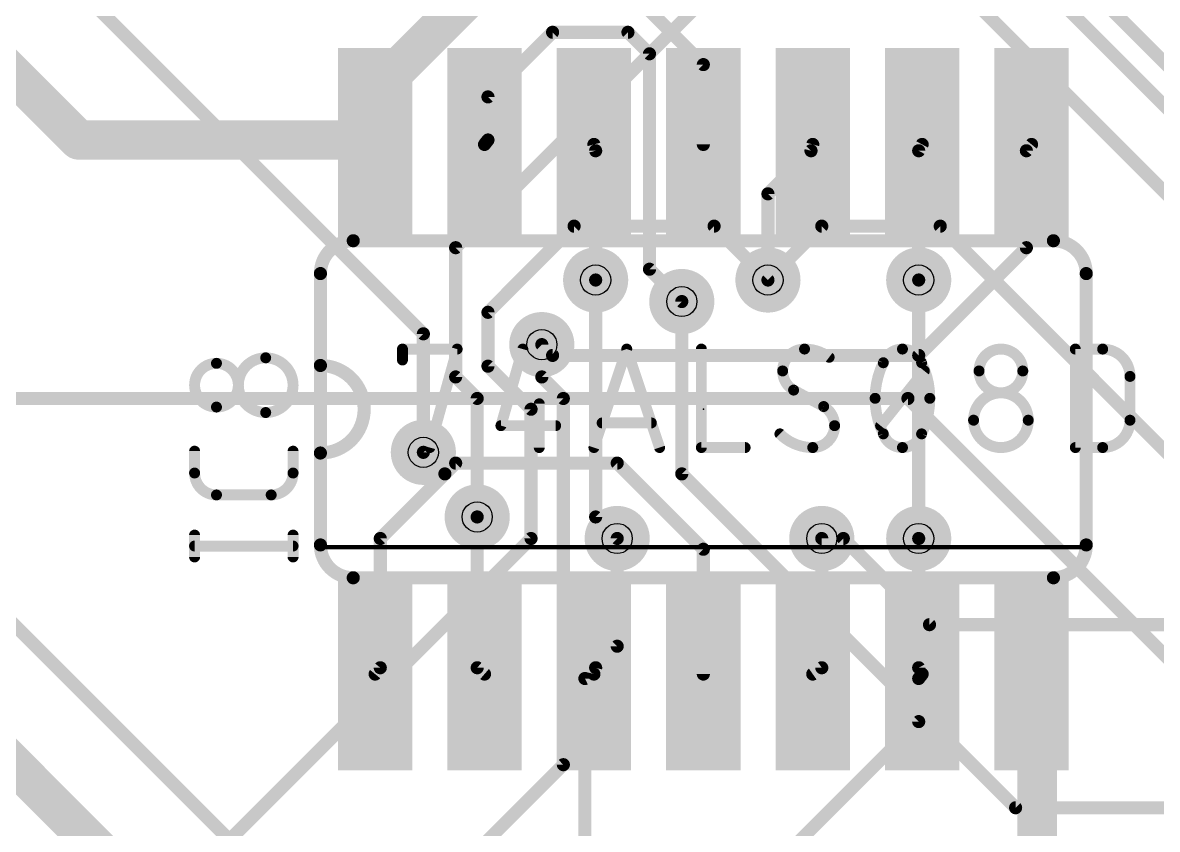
# Model space of a CAD drawing. Extents: x 0 to 200, y 0 to 49.
# Drawn here: x 158.1 to 171.27, y 28.12 to 37.49 of the extents above; entities that cross this region are included whole.
import ezdxf

# ---------------------------------------------------------------- set-up
doc = ezdxf.new("R2010")
doc.units = 0
for name, color, linetype in [('1', 12, 'CONTINUOUS'), ('16', 132, 'CONTINUOUS'), ('18', 110, 'CONTINUOUS'), ('21', 253, 'CONTINUOUS'), ('23', 53, 'CONTINUOUS'), ('25', 253, 'CONTINUOUS'), ('27', 253, 'CONTINUOUS'), ('29', 253, 'CONTINUOUS'), ('31', 253, 'CONTINUOUS'), ('44', 253, 'CONTINUOUS'), ('51', 253, 'CONTINUOUS')]:
    doc.layers.add(name, color=color, linetype=linetype)

# ---------------------------------------------------------------- blocks, each defined once
blk = doc.blocks.new('RECT')
blk.add_solid([(-0.5, -0.5), (0.5, -0.5), (-0.5, 0.5), (0.5, 0.5)])
blk = doc.blocks.new('ROUNDV')
at = {"const_width": 0.5}
blk.add_lwpolyline([(0, -0.25, 1), (0, 0.25, 1), (0, -0.25)], format="xyb", dxfattribs=at)

msp = doc.modelspace()

# ---------------------------------------------------------------- linework, layer by layer
at = {"layer": '1'}
for points, const_width in [([(162.875, 40.125), (166, 37)], 0.1524), ([(163.75, 38.25), (162.25, 36.75)], 0.4572), ([(157.375, 37.5), (158.75, 36.125)], 0.4572), ([(164.25, 37.375), (163.5, 36.625)], 0.1524), ([(165.125, 37.375), (164.25, 37.375)], 0.1524), ([(165.375, 37.125), (165.125, 37.375)], 0.1524), ([(165.375, 34.625), (165.375, 37.125)], 0.1524), ([(166, 37), (166, 36.0734)], 0.1524), ([(162.25, 36.75), (162.25, 36.25)], 0.4572), ([(163.5, 36.625), (163.5, 36.125)], 0.1524), ([(158.75, 36.125), (162.125, 36.125)], 0.4572), ([(162.125, 36.125), (162.19, 36.0734)], 0.4572), ([(162.25, 36.25), (162.19, 36.0734)], 0.4572), ([(163.5, 36.125), (163.46, 36.0734)], 0.1524), ([(164.75, 36), (164.73, 36.0734)], 0.1524), ([(167.25, 36), (167.27, 36.0734)], 0.1524), ([(168.5, 36), (168.54, 36.0734)], 0.1524), ([(169.75, 36), (169.81, 36.0734)], 0.1524), ([(164.75, 34.5), (164.75, 36)], 0.1524), ([(167.25, 36), (166.75, 35.5)], 0.1524), ([(168.5, 34.5), (168.5, 36)], 0.1524), ([(169.75, 34.875), (169.75, 36)], 0.1524), ([(166.75, 35.5), (166.75, 34.5)], 0.1524), ([(168.5, 33.625), (169.75, 34.875)], 0.1524), ([(165.75, 34.25), (165.375, 34.625)], 0.1524), ([(164.125, 33.75), (164.25, 33.625)], 0.1524), ([(164.25, 33.625), (168.5, 33.625)], 0.1524), ([(138.875, 33.125), (168.375, 33.125)], 0.1524), ([(168.375, 33.125), (179.75, 21.75)], 0.1524), ([(162.75, 32.5), (163, 32.25)], 0.1524), ([(156.125, 32.375), (161.625, 26.875)], 0.1524), ([(163.125, 32.375), (163, 32.25)], 0.1524), ([(165, 32.375), (163.125, 32.375)], 0.1524), ([(166, 31.375), (165, 32.375)], 0.1524), ([(163, 32.25), (162.25, 31.5)], 0.1524), ([(163.375, 31.75), (163.375, 30)], 0.1524), ([(162.25, 31.5), (162.25, 30)], 0.1524), ([(165, 30.25), (165, 31.5)], 0.1524), ([(167.375, 31.5), (167.375, 30)], 0.1524), ([(168.5, 30), (168.5, 31.5)], 0.1524), ([(166, 29.9266), (166, 31.375)], 0.1524), ([(164.75, 30), (165, 30.25)], 0.1524), ([(162.25, 24.625), (157, 29.875)], 0.4572), ([(162.25, 30), (162.19, 29.9266)], 0.1524), ([(163.375, 30), (163.46, 29.9266)], 0.1524), ([(164.75, 30), (164.73, 29.9266)], 0.1524), ([(167.375, 30), (167.27, 29.9266)], 0.1524), ([(168.5, 30), (168.54, 29.9266)], 0.1524), ([(169.875, 29.875), (169.81, 29.9266)], 0.4572), ([(169.875, 24.625), (169.875, 29.875)], 0.4572), ([(164.625, 29.875), (164.73, 29.9266)], 0.1524), ([(164.625, 29.875), (164.625, 27.375)], 0.1524), ([(168.5, 29.875), (168.54, 29.9266)], 0.1524), ([(168.5, 29.875), (168.5, 29.375)], 0.1524), ([(168.5, 29.375), (163.625, 24.5)], 0.1524)]:
    msp.add_lwpolyline(points, dxfattribs=dict(at, const_width=const_width))
for points, const_width in [([(164.25, 37.4131, 1), (164.25, 37.3369)], 0.0762), ([(164.2769, 37.3481, 1), (164.2231, 37.4019)], 0.0762), ([(165.1519, 37.4019, 1), (165.0981, 37.3481)], 0.0762), ([(165.125, 37.3369, 1), (165.125, 37.4131)], 0.0762), ([(165.4131, 37.125, 1), (165.3369, 37.125)], 0.0762), ([(165.3481, 37.0981, 1), (165.4019, 37.1519)], 0.0762), ([(166.0381, 37, 1), (165.9619, 37)], 0.0762), ([(165.9731, 36.9731, 1), (166.0269, 37.0269)], 0.0762), ([(162.3643, 36.75, 1), (162.1357, 36.75)], 0.2286), ([(162.1692, 36.8308, 1), (162.3308, 36.6692)], 0.2286), ([(163.5381, 36.625, 1), (163.4619, 36.625)], 0.0762), ([(163.4731, 36.6519, 1), (163.5269, 36.5981)], 0.0762), ([(158.75, 36.2393, 1), (158.75, 36.0107)], 0.2286), ([(162.1961, 36.2145, 1), (162.0539, 36.0355)], 0.2286), ([(162.125, 36.0107, 1), (162.125, 36.2393)], 0.2286), ([(162.1357, 36.25, 1), (162.3643, 36.25)], 0.2286), ([(162.3582, 36.2132, 1), (162.1418, 36.2868)], 0.2286), ([(158.6692, 36.0442, 1), (158.8308, 36.2058)], 0.2286), ([(162.0818, 36.1102, 1), (162.2982, 36.0366)], 0.2286), ([(162.1189, 35.9839, 1), (162.2611, 36.1629)], 0.2286), ([(163.4299, 36.0967, 1), (163.4901, 36.0501)], 0.0762), ([(163.4619, 36.125, 1), (163.5381, 36.125)], 0.0762), ([(163.5301, 36.1017, 1), (163.4699, 36.1483)], 0.0762), ([(164.7668, 36.0834, 1), (164.6932, 36.0634)], 0.0762), ([(165.9619, 36.0734, 1), (166.0381, 36.0734)], 0.0762), ([(167.3068, 36.0634, 1), (167.2332, 36.0834)], 0.0762), ([(168.5735, 36.0552, 1), (168.5065, 36.0916)], 0.0762), ([(169.8395, 36.0493, 1), (169.7805, 36.0975)], 0.0762), ([(164.7881, 36, 1), (164.7119, 36)], 0.0762), ([(164.7132, 35.99, 1), (164.7868, 36.01)], 0.0762), ([(167.2132, 36.01, 1), (167.2868, 35.99)], 0.0762), ([(167.2769, 35.9731, 1), (167.2231, 36.0269)], 0.0762), ([(168.5381, 36, 1), (168.4619, 36)], 0.0762), ([(168.4665, 36.0182, 1), (168.5335, 35.9818)], 0.0762), ([(169.7881, 36, 1), (169.7119, 36)], 0.0762), ([(169.7205, 36.0241, 1), (169.7795, 35.9759)], 0.0762), ([(166.7881, 35.5, 1), (166.7119, 35.5)], 0.0762), ([(166.7231, 35.5269, 1), (166.7769, 35.4731)], 0.0762), ([(169.7119, 34.875, 1), (169.7881, 34.875)], 0.0762), ([(169.7769, 34.8481, 1), (169.7231, 34.9019)], 0.0762), ([(165.3369, 34.625, 1), (165.4131, 34.625)], 0.0762), ([(165.4019, 34.6519, 1), (165.3481, 34.5981)], 0.0762), ([(164.7119, 34.5, 1), (164.7881, 34.5)], 0.0762), ([(166.7119, 34.5, 1), (166.7881, 34.5)], 0.0762), ([(168.4619, 34.5, 1), (168.5381, 34.5)], 0.0762), ([(165.7231, 34.2231, 1), (165.7769, 34.2769)], 0.0762), ([(164.1519, 33.7769, 1), (164.0981, 33.7231)], 0.0762), ([(164.25, 33.6631, 1), (164.25, 33.5869)], 0.0762), ([(164.2231, 33.5981, 1), (164.2769, 33.6519)], 0.0762), ([(168.4731, 33.6519, 1), (168.5269, 33.5981)], 0.0762), ([(168.5, 33.5869, 1), (168.5, 33.6631)], 0.0762), ([(168.4019, 33.1519, 1), (168.3481, 33.0981)], 0.0762), ([(168.375, 33.0869, 1), (168.375, 33.1631)], 0.0762), ([(162.7769, 32.5269, 1), (162.7231, 32.4731)], 0.0762), ([(163.125, 32.4131, 1), (163.125, 32.3369)], 0.0762), ([(163.1519, 32.3481, 1), (163.0981, 32.4019)], 0.0762), ([(165.0269, 32.4019, 1), (164.9731, 32.3481)], 0.0762), ([(165, 32.3369, 1), (165, 32.4131)], 0.0762), ([(162.9731, 32.2769, 1), (163.0269, 32.2231)], 0.0762), ([(163.0269, 32.2231, 1), (162.9731, 32.2769)], 0.0762), ([(162.9731, 32.2231, 1), (163.0269, 32.2769)], 0.0762), ([(163.4131, 31.75, 1), (163.3369, 31.75)], 0.0762), ([(162.2881, 31.5, 1), (162.2119, 31.5)], 0.0762), ([(162.2231, 31.5269, 1), (162.2769, 31.4731)], 0.0762), ([(165.0381, 31.5, 1), (164.9619, 31.5)], 0.0762), ([(167.4131, 31.5, 1), (167.3369, 31.5)], 0.0762), ([(168.5381, 31.5, 1), (168.4619, 31.5)], 0.0762), ([(166.0381, 31.375, 1), (165.9619, 31.375)], 0.0762), ([(165.9731, 31.3481, 1), (166.0269, 31.4019)], 0.0762), ([(165.0269, 30.2231, 1), (164.9731, 30.2769)], 0.0762), ([(164.9619, 30.25, 1), (165.0381, 30.25)], 0.0762), ([(162.2119, 30, 1), (162.2881, 30)], 0.0762), ([(162.2795, 29.9759, 1), (162.2205, 30.0241)], 0.0762), ([(163.3999, 30.0288, 1), (163.3501, 29.9712)], 0.0762), ([(163.3369, 30, 1), (163.4131, 30)], 0.0762), ([(164.7231, 30.0269, 1), (164.7769, 29.9731)], 0.0762), ([(164.7868, 29.99, 1), (164.7132, 30.01)], 0.0762), ([(167.3369, 30, 1), (167.4131, 30)], 0.0762), ([(167.3968, 29.9688, 1), (167.3532, 30.0312)], 0.0762), ([(168.5335, 30.0182, 1), (168.4665, 29.9818)], 0.0762), ([(168.4619, 30, 1), (168.5381, 30)], 0.0762), ([(169.8811, 30.0161, 1), (169.7389, 29.8371)], 0.2286), ([(169.9893, 29.875, 1), (169.7607, 29.875)], 0.2286), ([(169.8039, 29.7855, 1), (169.9461, 29.9645)], 0.2286), ([(162.1605, 29.9507, 1), (162.2195, 29.9025)], 0.0762), ([(163.4351, 29.8978, 1), (163.4849, 29.9554)], 0.0762), ([(164.6631, 29.875, 1), (164.5869, 29.875)], 0.0762), ([(164.6082, 29.9092, 1), (164.6418, 29.8408)], 0.0762), ([(164.6932, 29.9366, 1), (164.7668, 29.9166)], 0.0762), ([(164.7468, 29.8924, 1), (164.7132, 29.9608)], 0.0762), ([(165.9619, 29.9266, 1), (166.0381, 29.9266)], 0.0762), ([(167.2482, 29.9578, 1), (167.2918, 29.8954)], 0.0762), ([(168.5381, 29.875, 1), (168.4619, 29.875)], 0.0762), ([(168.4699, 29.8983, 1), (168.5301, 29.8517)], 0.0762), ([(168.5065, 29.9084, 1), (168.5735, 29.9448)], 0.0762), ([(168.5701, 29.9033, 1), (168.5099, 29.9499)], 0.0762), ([(168.4619, 29.375, 1), (168.5381, 29.375)], 0.0762), ([(168.5269, 29.3481, 1), (168.4731, 29.4019)], 0.0762)]:
    msp.add_lwpolyline(points, format="xyb", dxfattribs=dict(at, const_width=const_width))
at = {"layer": '16', "const_width": 0.1524}
for points in [[(161.875, 45), (175.25, 31.625)], [(165.125, 42.75), (176.375, 31.5)], [(167.875, 40.5), (176.125, 32.25)], [(167.125, 38.875), (163.125, 34.875)], [(158.5, 38.125), (162.75, 33.875)], [(164.5, 35.125), (163.5, 34.125)], [(166.125, 35.125), (164.5, 35.125)], [(166.75, 34.5), (166.125, 35.125)], [(166.75, 34.5), (167.375, 35.125)], [(167.375, 35.125), (168.75, 35.125)], [(168.75, 35.125), (173, 30.875)], [(163.125, 34.875), (163.125, 33.375)], [(164.75, 31.75), (164.75, 34.5)], [(168.5, 31.5), (168.5, 34.5)], [(165.75, 32.25), (165.75, 34.25)], [(163.5, 34.125), (163.5, 33.5)], [(162.75, 33.875), (162.75, 32.5)], [(164.125, 33.375), (164.125, 33.75)], [(163.5, 33.5), (164, 33)], [(163.125, 33.375), (163.375, 33.125)], [(164.375, 33.125), (164.125, 33.375)], [(163.375, 33.125), (163.375, 31.75)], [(164.375, 28.875), (164.375, 33.125)], [(164, 33), (164, 31.5)], [(169.625, 28.375), (165.75, 32.25)], [(165, 31.5), (164.75, 31.75)], [(164, 31.5), (157.75, 25.25)], [(167.625, 31.5), (167.375, 31.5)], [(168.625, 30.5), (167.625, 31.5)], [(178.875, 30.5), (168.625, 30.5)], [(160.25, 24.75), (164.375, 28.875)], [(181.375, 28.375), (169.625, 28.375)]]:
    msp.add_lwpolyline(points, dxfattribs=at)
at = {"layer": '16', "const_width": 0.0762}
for points in [[(164.5, 35.1631, 1), (164.5, 35.0869)], [(164.5269, 35.0981, 1), (164.4731, 35.1519)], [(166.1519, 35.1519, 1), (166.0981, 35.0981)], [(166.125, 35.0869, 1), (166.125, 35.1631)], [(167.375, 35.1631, 1), (167.375, 35.0869)], [(167.4019, 35.0981, 1), (167.3481, 35.1519)], [(168.7769, 35.1519, 1), (168.7231, 35.0981)], [(168.75, 35.0869, 1), (168.75, 35.1631)], [(163.1631, 34.875, 1), (163.0869, 34.875)], [(163.0981, 34.9019, 1), (163.1519, 34.8481)], [(164.7881, 34.5, 1), (164.7119, 34.5)], [(166.7231, 34.5269, 1), (166.7769, 34.4731)], [(166.7231, 34.4731, 1), (166.7769, 34.5269)], [(168.5381, 34.5, 1), (168.4619, 34.5)], [(165.7881, 34.25, 1), (165.7119, 34.25)], [(163.5381, 34.125, 1), (163.4619, 34.125)], [(163.4731, 34.1519, 1), (163.5269, 34.0981)], [(162.7881, 33.875, 1), (162.7119, 33.875)], [(162.7231, 33.8481, 1), (162.7769, 33.9019)], [(164.1631, 33.75, 1), (164.0869, 33.75)], [(163.4619, 33.5, 1), (163.5381, 33.5)], [(163.5269, 33.5269, 1), (163.4731, 33.4731)], [(163.0869, 33.375, 1), (163.1631, 33.375)], [(163.1519, 33.4019, 1), (163.0981, 33.3481)], [(164.0869, 33.375, 1), (164.1631, 33.375)], [(164.1519, 33.4019, 1), (164.0981, 33.3481)], [(163.4131, 33.125, 1), (163.3369, 33.125)], [(164.4131, 33.125, 1), (164.3369, 33.125)], [(163.3481, 33.0981, 1), (163.4019, 33.1519)], [(164.0381, 33, 1), (163.9619, 33)], [(163.9731, 32.9731, 1), (164.0269, 33.0269)], [(164.3481, 33.0981, 1), (164.4019, 33.1519)], [(162.7119, 32.5, 1), (162.7881, 32.5)], [(165.7119, 32.25, 1), (165.7881, 32.25)], [(165.7769, 32.2769, 1), (165.7231, 32.2231)], [(163.3369, 31.75, 1), (163.4131, 31.75)], [(164.7119, 31.75, 1), (164.7881, 31.75)], [(164.7769, 31.7769, 1), (164.7231, 31.7231)], [(163.9619, 31.5, 1), (164.0381, 31.5)], [(164.0269, 31.4731, 1), (163.9731, 31.5269)], [(164.9731, 31.4731, 1), (165.0269, 31.5269)], [(167.375, 31.5381, 1), (167.375, 31.4619)], [(167.6519, 31.5269, 1), (167.5981, 31.4731)], [(167.625, 31.4619, 1), (167.625, 31.5381)], [(168.4619, 31.5, 1), (168.5381, 31.5)], [(168.625, 30.5381, 1), (168.625, 30.4619)], [(168.5981, 30.4731, 1), (168.6519, 30.5269)], [(164.3369, 28.875, 1), (164.4131, 28.875)], [(164.4019, 28.8481, 1), (164.3481, 28.9019)], [(169.625, 28.4131, 1), (169.625, 28.3369)], [(169.5981, 28.3481, 1), (169.6519, 28.4019)]]:
    msp.add_lwpolyline(points, format="xyb", dxfattribs=at)
at = {"layer": '21'}
for points, const_width in [([(161.936, 34.9558, 0.4142), (161.555, 34.5748)], 0.1524), ([(161.936, 34.9939, 1), (161.936, 34.9177)], 0.0762), ([(161.936, 34.9177, 1), (161.936, 34.9939)], 0.0762), ([(170.445, 34.5748, 0.4142), (170.064, 34.9558)], 0.1524), ([(170.064, 34.9939, 1), (170.064, 34.9177)], 0.0762), ([(170.064, 34.9177, 1), (170.064, 34.9939)], 0.0762), ([(161.5931, 34.5748, 1), (161.5169, 34.5748)], 0.0762), ([(170.4831, 34.5748, 1), (170.4069, 34.5748)], 0.0762), ([(161.5169, 34.5748, 1), (161.5931, 34.5748)], 0.0762), ([(170.4069, 34.5748, 1), (170.4831, 34.5748)], 0.0762), ([(161.5931, 33.508, 1), (161.5169, 33.508)], 0.0762), ([(161.555, 32.492, 1), (161.555, 33.508)], 0.1524), ([(161.555, 33.5461, 1), (161.555, 33.4699)], 0.0762), ([(161.5169, 33.508, 1), (161.5931, 33.508)], 0.0762), ([(161.5931, 32.492, 1), (161.5169, 32.492)], 0.0762), ([(161.555, 32.5301, 1), (161.555, 32.4539)], 0.0762), ([(161.5169, 32.492, 1), (161.5931, 32.492)], 0.0762), ([(161.555, 31.4252, 0.4142), (161.936, 31.0442)], 0.1524), ([(161.5931, 31.4252, 1), (161.5169, 31.4252)], 0.0762), ([(170.064, 31.0442, 0.4142), (170.445, 31.4252)], 0.1524), ([(170.4831, 31.4252, 1), (170.4069, 31.4252)], 0.0762), ([(161.5169, 31.4252, 1), (161.5931, 31.4252)], 0.0762), ([(161.555, 31.4125, 1), (161.555, 31.3871)], 0.0254), ([(170.4069, 31.4252, 1), (170.4831, 31.4252)], 0.0762), ([(170.445, 31.3871, 1), (170.445, 31.4125)], 0.0254), ([(161.936, 31.0823, 1), (161.936, 31.0061)], 0.0762), ([(161.936, 31.0061, 1), (161.936, 31.0823)], 0.0762), ([(170.064, 31.0823, 1), (170.064, 31.0061)], 0.0762), ([(170.064, 31.0061, 1), (170.064, 31.0823)], 0.0762)]:
    msp.add_lwpolyline(points, format="xyb", dxfattribs=dict(at, const_width=const_width))
for points, const_width in [([(170.064, 34.9558), (161.936, 34.9558)], 0.1524), ([(161.555, 34.5748), (161.555, 33.508)], 0.1524), ([(170.445, 31.4252), (170.445, 34.5748)], 0.1524), ([(161.555, 33.508), (161.555, 32.492)], 0.1524), ([(161.555, 32.492), (161.555, 31.4252)], 0.1524), ([(161.555, 31.3998), (170.445, 31.3998)], 0.0508), ([(161.936, 31.0442), (170.064, 31.0442)], 0.1524)]:
    msp.add_lwpolyline(points, dxfattribs=dict(at, const_width=const_width))
at = {"layer": '23'}
msp.add_point((166, 33), dxfattribs=at)
at = {"layer": '25'}
for points, const_width in [([(160.3485, 33.5334, 1), (160.3485, 33.0254)], 0.127), ([(160.3485, 33.0254, 1), (160.3485, 33.5334)], 0.127), ([(160.3485, 33.5651, 1), (160.3485, 33.5016)], 0.0635), ([(160.3485, 33.5016, 1), (160.3485, 33.5651)], 0.0635), ([(160.92, 33.5969, 1), (160.92, 32.9619)], 0.127), ([(160.92, 32.9619, 1), (160.92, 33.5969)], 0.127), ([(160.92, 33.6286, 1), (160.92, 33.5651)], 0.0635), ([(160.92, 33.5651, 1), (160.92, 33.6286)], 0.0635), ([(160.3485, 33.0571, 1), (160.3485, 32.9936)], 0.0635), ([(160.3485, 32.9936, 1), (160.3485, 33.0571)], 0.0635), ([(160.92, 32.9936, 1), (160.92, 32.9301)], 0.0635), ([(160.92, 32.9301, 1), (160.92, 32.9936)], 0.0635), ([(160.1262, 32.5137, 1), (160.0628, 32.5137)], 0.0635), ([(161.2692, 32.5137, 1), (161.2058, 32.5137)], 0.0635), ([(160.0945, 32.2597, 0.4142), (160.3485, 32.0057)], 0.127), ([(160.1262, 32.2597, 1), (160.0628, 32.2597)], 0.0635), ([(160.0628, 32.2597, 1), (160.1262, 32.2597)], 0.0635), ([(160.9835, 32.0057, 0.4142), (161.2375, 32.2597)], 0.127), ([(161.2692, 32.2597, 1), (161.2058, 32.2597)], 0.0635), ([(161.2058, 32.2597, 1), (161.2692, 32.2597)], 0.0635), ([(160.3485, 32.0374, 1), (160.3485, 31.9739)], 0.0635), ([(160.3485, 31.9739, 1), (160.3485, 32.0374)], 0.0635), ([(160.9835, 32.0374, 1), (160.9835, 31.9739)], 0.0635), ([(160.9835, 31.9739, 1), (160.9835, 32.0374)], 0.0635), ([(160.1262, 31.5395, 1), (160.0628, 31.5395)], 0.0635), ([(161.2692, 31.5395, 1), (161.2058, 31.5395)], 0.0635), ([(160.0945, 31.4443, 1), (160.0945, 31.3808)], 0.0635), ([(161.2375, 31.3808, 1), (161.2375, 31.4443)], 0.0635), ([(160.0628, 31.2855, 1), (160.1262, 31.2855)], 0.0635), ([(161.2058, 31.2855, 1), (161.2692, 31.2855)], 0.0635)]:
    msp.add_lwpolyline(points, format="xyb", dxfattribs=dict(at, const_width=const_width))
at = {"layer": '25', "const_width": 0.127}
for points in [[(160.0945, 32.2597), (160.0945, 32.5137)], [(161.2375, 32.5137), (161.2375, 32.2597)], [(160.9835, 32.0057), (160.3485, 32.0057)], [(160.0945, 31.2855), (160.0945, 31.5395)], [(161.2375, 31.2855), (161.2375, 31.5395)], [(160.0945, 31.4125), (161.2375, 31.4125)]]:
    msp.add_lwpolyline(points, dxfattribs=at)
at = {"layer": '27'}
for points, const_width in [([(162.5075, 33.7303, 1), (162.5075, 33.6668)], 0.0635), ([(162.5393, 33.6985, 1), (162.4758, 33.6985)], 0.0635), ([(163.1731, 33.69, 1), (163.1119, 33.707)], 0.0635), ([(163.1425, 33.6668, 1), (163.1425, 33.7303)], 0.0635), ([(163.935, 33.6898, 1), (163.874, 33.7072)], 0.0635), ([(165.1411, 33.7085, 1), (165.0809, 33.6885)], 0.0635), ([(165.1411, 33.6885, 1), (165.0809, 33.7085)], 0.0635), ([(166.0089, 33.6985, 1), (165.9454, 33.6985)], 0.0635), ([(167.1747, 33.6985, 0.4142), (166.9207, 33.4445)], 0.127), ([(167.1747, 33.7303, 1), (167.1747, 33.6668)], 0.0635), ([(167.4605, 33.6033, 0.1623), (167.1747, 33.6985)], 0.127), ([(167.1747, 33.6668, 1), (167.1747, 33.7303)], 0.0635), ([(168.3114, 33.6985, 0.3205), (168.0891, 33.5398)], 0.127), ([(168.3114, 33.7303, 1), (168.3114, 33.6668)], 0.0635), ([(168.5336, 33.5398, 0.3205), (168.3114, 33.6985)], 0.127), ([(168.3114, 33.6668, 1), (168.3114, 33.7303)], 0.0635), ([(169.7084, 33.4445, 1), (169.2004, 33.4445)], 0.127), ([(170.318, 33.7303, 1), (170.318, 33.6668)], 0.0635), ([(170.3497, 33.6985, 1), (170.2862, 33.6985)], 0.0635), ([(170.6355, 33.7303, 1), (170.6355, 33.6668)], 0.0635), ([(170.953, 33.381, 0.4142), (170.6355, 33.6985)], 0.127), ([(170.6355, 33.6668, 1), (170.6355, 33.7303)], 0.0635), ([(162.4758, 33.5715, 1), (162.5393, 33.5715)], 0.0635), ([(167.4414, 33.5779, 1), (167.4795, 33.6286)], 0.0635), ([(168.0891, 33.5398, 0.1139), (167.9939, 33.127)], 0.127), ([(168.1177, 33.5258, 1), (168.0606, 33.5537)], 0.0635), ([(168.6289, 33.127, 0.1139), (168.5336, 33.5398)], 0.127), ([(168.5622, 33.5537, 1), (168.5051, 33.5258)], 0.0635), ([(166.9207, 33.4445, 0.2656), (167.0477, 33.2223)], 0.127), ([(166.9525, 33.4445, 1), (166.889, 33.4445)], 0.0635), ([(166.889, 33.4445, 1), (166.9525, 33.4445)], 0.0635), ([(168.0591, 33.55, 1), (168.1192, 33.5295)], 0.0635), ([(168.5036, 33.5295, 1), (168.5637, 33.55)], 0.0635), ([(168.5902, 33.4247, 1), (168.5406, 33.4643)], 0.0635), ([(169.2004, 33.4445, 1), (169.7084, 33.4445)], 0.127), ([(169.2321, 33.4445, 1), (169.1686, 33.4445)], 0.0635), ([(169.1686, 33.4445, 1), (169.2321, 33.4445)], 0.0635), ([(169.7401, 33.4445, 1), (169.6766, 33.4445)], 0.0635), ([(169.6766, 33.4445, 1), (169.7401, 33.4445)], 0.0635), ([(170.9847, 33.381, 1), (170.9212, 33.381)], 0.0635), ([(170.9212, 33.381, 1), (170.9847, 33.381)], 0.0635), ([(167.063, 33.2501, 1), (167.0325, 33.1944)], 0.0635), ([(167.0316, 33.1949, 1), (167.0639, 33.2496)], 0.0635), ([(167.9939, 33.127, 0.1139), (168.0891, 32.7142)], 0.127), ([(168.0256, 33.127, 1), (167.9621, 33.127)], 0.0635), ([(168.5336, 32.7142, 0.1139), (168.6289, 33.127)], 0.127), ([(168.6606, 33.127, 1), (168.5971, 33.127)], 0.0635), ([(169.7719, 32.873, 1), (169.1369, 32.873)], 0.127), ([(164.1267, 33.0635, 1), (164.0633, 33.0635)], 0.0635), ([(167.524, 32.8095, 0.2656), (167.397, 33.0318)], 0.127), ([(167.4131, 33.0591, 1), (167.3809, 33.0044)], 0.0635), ([(167.3818, 33.0039, 1), (167.4122, 33.0596)], 0.0635), ([(167.9621, 33.127, 1), (168.0256, 33.127)], 0.0635), ([(168.5971, 33.127, 1), (168.6606, 33.127)], 0.0635), ([(169.1369, 32.873, 1), (169.7719, 32.873)], 0.127), ([(169.1686, 32.873, 1), (169.1051, 32.873)], 0.0635), ([(169.8036, 32.873, 1), (169.7401, 32.873)], 0.0635), ([(170.6355, 32.5555, 0.4142), (170.953, 32.873)], 0.127), ([(170.9847, 32.873, 1), (170.9212, 32.873)], 0.0635), ([(163.6505, 32.8413, 1), (163.6505, 32.7777)], 0.0635), ([(163.62, 32.8182, 1), (163.681, 32.8008)], 0.0635), ([(164.2855, 32.7777, 1), (164.2855, 32.8413)], 0.0635), ([(164.8253, 32.873, 1), (164.8253, 32.8095)], 0.0635), ([(165.3967, 32.8095, 1), (165.3967, 32.873)], 0.0635), ([(167.27, 32.5555, 0.4142), (167.524, 32.8095)], 0.127), ([(167.5557, 32.8095, 1), (167.4922, 32.8095)], 0.0635), ([(167.4922, 32.8095, 1), (167.5557, 32.8095)], 0.0635), ([(168.0326, 32.8293, 1), (168.0822, 32.7897)], 0.0635), ([(169.1051, 32.873, 1), (169.1686, 32.873)], 0.0635), ([(169.7401, 32.873, 1), (169.8036, 32.873)], 0.0635), ([(170.9212, 32.873, 1), (170.9847, 32.873)], 0.0635), ([(166.889, 32.7142, 0.2), (167.27, 32.5555)], 0.127), ([(166.9115, 32.7366, 1), (166.8665, 32.6919)], 0.0635), ([(168.1192, 32.7245, 1), (168.0591, 32.704)], 0.0635), ([(168.0891, 32.7142, 0.3205), (168.3114, 32.5555)], 0.127), ([(168.0606, 32.7003, 1), (168.1177, 32.7282)], 0.0635), ([(168.3114, 32.5555, 0.3205), (168.5336, 32.7142)], 0.127), ([(168.5051, 32.7282, 1), (168.5622, 32.7003)], 0.0635), ([(168.5637, 32.704, 1), (168.5036, 32.7245)], 0.0635), ([(162.7944, 32.564, 1), (162.8556, 32.547)], 0.0635), ([(164.0633, 32.5555, 1), (164.1267, 32.5555)], 0.0635), ([(164.6999, 32.5655, 1), (164.7601, 32.5455)], 0.0635), ([(165.4619, 32.5455, 1), (165.5221, 32.5655)], 0.0635), ([(165.9771, 32.5873, 1), (165.9771, 32.5237)], 0.0635), ([(165.9454, 32.5555, 1), (166.0089, 32.5555)], 0.0635), ([(166.4851, 32.5237, 1), (166.4851, 32.5873)], 0.0635), ([(167.27, 32.5873, 1), (167.27, 32.5237)], 0.0635), ([(167.27, 32.5237, 1), (167.27, 32.5873)], 0.0635), ([(168.3114, 32.5873, 1), (168.3114, 32.5237)], 0.0635), ([(168.3114, 32.5237, 1), (168.3114, 32.5873)], 0.0635), ([(170.318, 32.5873, 1), (170.318, 32.5237)], 0.0635), ([(170.2862, 32.5555, 1), (170.3497, 32.5555)], 0.0635), ([(170.6355, 32.5873, 1), (170.6355, 32.5237)], 0.0635), ([(170.6355, 32.5237, 1), (170.6355, 32.5873)], 0.0635)]:
    msp.add_lwpolyline(points, format="xyb", dxfattribs=dict(at, const_width=const_width))
at = {"layer": '27', "const_width": 0.127}
for points in [[(162.5075, 33.5715), (162.5075, 33.6985)], [(162.5075, 33.6985), (163.1425, 33.6985)], [(163.1425, 33.6985), (162.825, 32.5555)], [(163.9045, 33.6985), (163.6505, 32.8095)], [(164.73, 32.5555), (165.111, 33.6985)], [(165.111, 33.6985), (165.492, 32.5555)], [(165.9771, 33.6985), (165.9771, 32.5555)], [(170.318, 32.5555), (170.318, 33.6985)], [(170.318, 33.6985), (170.6355, 33.6985)], [(168.0574, 32.8095), (168.5654, 33.4445)], [(170.953, 33.381), (170.953, 32.873)], [(167.397, 33.0318), (167.0477, 33.2223)], [(164.095, 33.0635), (164.095, 32.5555)], [(163.6505, 32.8095), (164.2855, 32.8095)], [(165.3967, 32.8413), (164.8253, 32.8413)], [(165.9771, 32.5555), (166.4851, 32.5555)], [(170.6355, 32.5555), (170.318, 32.5555)]]:
    msp.add_lwpolyline(points, dxfattribs=at)
at = {"layer": '44'}
for centre in [(164.75, 34.5), (166.75, 34.5), (168.5, 34.5), (165.75, 34.25), (164.125, 33.75), (162.75, 32.5), (163.375, 31.75), (165, 31.5), (167.375, 31.5), (168.5, 31.5)]:
    msp.add_circle(centre, 0.175, dxfattribs=at)

# ---------------------------------------------------------------- block references
at = {"layer": '1', "xscale": 0.6604, "yscale": 2.032}
for p in [(162.19, 36.0734), (163.46, 36.0734), (164.73, 36.0734), (166, 36.0734), (167.27, 36.0734), (168.54, 36.0734), (169.81, 36.0734), (162.19, 29.9266), (163.46, 29.9266), (164.73, 29.9266), (166, 29.9266), (167.27, 29.9266), (168.54, 29.9266), (169.81, 29.9266)]:
    msp.add_blockref('RECT', p, dxfattribs=at)
at = {"layer": '18', "xscale": 0.7564, "yscale": 0.7564}
for p in [(164.75, 34.5), (164.75, 34.5), (166.75, 34.5), (166.75, 34.5), (168.5, 34.5), (168.5, 34.5), (165.75, 34.25), (165.75, 34.25), (164.125, 33.75), (164.125, 33.75), (162.75, 32.5), (162.75, 32.5), (163.375, 31.75), (163.375, 31.75), (165, 31.5), (165, 31.5), (167.375, 31.5), (167.375, 31.5), (168.5, 31.5), (168.5, 31.5)]:
    msp.add_blockref('ROUNDV', p, dxfattribs=at)
at = {"layer": '29', "xscale": 0.8636, "yscale": 2.2352}
for p in [(162.19, 36.0734), (163.46, 36.0734), (164.73, 36.0734), (166, 36.0734), (167.27, 36.0734), (168.54, 36.0734), (169.81, 36.0734), (162.19, 29.9266), (163.46, 29.9266), (164.73, 29.9266), (166, 29.9266), (167.27, 29.9266), (168.54, 29.9266), (169.81, 29.9266)]:
    msp.add_blockref('RECT', p, dxfattribs=at)
at = {"layer": '31', "xscale": 0.6604, "yscale": 2.032}
for p in [(162.19, 36.0734), (163.46, 36.0734), (164.73, 36.0734), (166, 36.0734), (167.27, 36.0734), (168.54, 36.0734), (169.81, 36.0734), (162.19, 29.9266), (163.46, 29.9266), (164.73, 29.9266), (166, 29.9266), (167.27, 29.9266), (168.54, 29.9266), (169.81, 29.9266)]:
    msp.add_blockref('RECT', p, dxfattribs=at)
at = {"layer": '51', "xscale": 0.508, "yscale": 1.143}
for p in [(162.19, 35.5273), (163.46, 35.5273), (164.73, 35.5273), (166, 35.5273), (167.27, 35.5273), (168.54, 35.5273), (169.81, 35.5273), (162.19, 30.4727), (163.46, 30.4727), (164.73, 30.4981), (166, 30.4727), (167.27, 30.4727), (168.54, 30.4727), (169.81, 30.4727)]:
    msp.add_blockref('RECT', p, dxfattribs=at)

doc.saveas('drawing.dxf')
